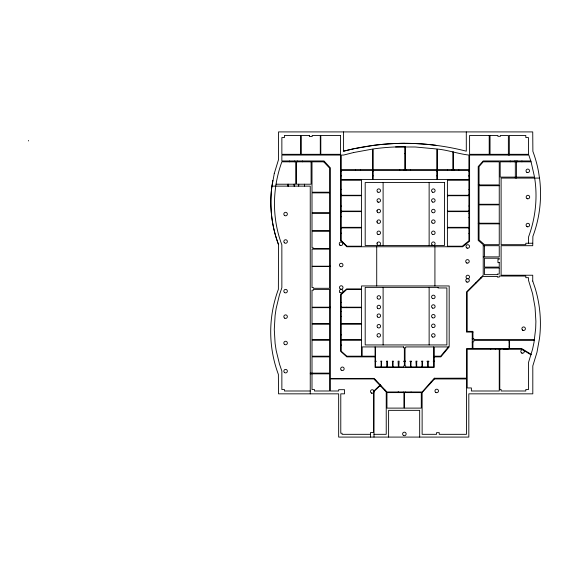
<?xml version="1.0" encoding="UTF-8"?>
<svg xmlns="http://www.w3.org/2000/svg" width="569" height="569" viewBox="0 0 569 569"><rect width="100%" height="100%" fill="white"/><g stroke="black" fill="none" stroke-linecap="round" stroke-linejoin="round"><path stroke-width="0.85" d="M374.004 437.084L374.082 391.308L380.561 385.185M376.998 211.049L377.062 210.594M272.807 180.416L271.733 187.542A121.83 121.83 0 0 0 278.376 244.243M274.301 173.367L271.712 187.692A121.787 121.787 0 0 0 276.193 237.814L278.518 244.67L278.376 289.344A121.787 121.787 0 0 0 278.376 374.395L278.518 393.84L338.655 393.84L338.655 437.084L468.82 437.084L468.82 393.84L532.804 393.84L532.804 365.945L536.98 352.303L539.547 338.057A121.787 121.787 0 0 0 535.066 287.935L532.74 281.079M28.45 140.948L28.571 140.479M274.279 173.453L278.518 159.612L278.518 131.916L532.733 131.916L532.883 151.354A121.787 121.787 0 0 1 538.615 172.279L539.689 179.434A121.787 121.787 0 0 1 532.883 236.412L532.733 245.708L501.111 245.708L501.111 275.232L532.733 275.232L532.733 281.072M377.062 243.24L377.24 242.814M434.346 378.179L422.127 391.984L386.956 391.984L374.167 378.392L330.39 378.485L330.39 167.898L323.996 160.963L281.861 160.963L281.861 155.06L340.575 155.06L340.575 240.523L346.813 246.761L462.689 246.761L469.596 241.206L469.596 155.06L528.843 155.06L531.041 161.824M380.291 384.9L373.449 391.408L373.449 432.561L370.483 432.561L370.483 437.084M375.341 380.547L375.796 380.12M379.438 384.85L379.864 384.445M380.561 386.031L380.981 385.633M384.872 390.562L385.27 390.192M343.584 131.916L343.584 151.183L353.641 148.793L374.011 145.301A243.233 243.233 0 0 1 404.851 143.331M395.54 143.53C419.332 142.613 443.237 145.237 466.296 151.183L466.296 131.916M395.54 146.973L415.285 146.994L436.864 149L436.864 169.683L405.299 169.683L405.299 146.766M448.472 195.715L447.405 195.722L468.906 195.715L468.906 211.106L447.405 211.106M505.364 349.281L521.851 349.252L531.026 354.843M434.282 378.257L466.452 378.179L466.452 348.591L472.242 348.591L472.242 332.068L466.452 332.068L466.452 292.011L483.223 275.232L483.223 244.677L478.216 240.395L478.216 166.546L483.223 160.963L530.849 160.963M404.851 153.666L405.299 153.666M508.366 154.313L490.037 154.313L490.037 135.458M509.305 154.313L528.594 154.313L528.452 137.584L525.813 137.584L525.813 135.458L509.305 135.458L509.305 155.06M515.322 161.824L500.179 161.824L500.179 177.115L515.322 177.115M516.46 161.824L531.083 161.824L534.533 177.115L516.46 177.115M404.936 169.683L373.15 169.683L373.15 148.971L373.982 148.843A230.488 230.488 0 0 1 404.851 146.759L404.851 169.683M452.86 169.683L437.312 169.683L437.312 149.064C448.023 150.038 458.322 153.9 468.906 155.06L468.906 169.683L453.386 169.683M468.906 170.892L469.596 170.892M340.575 171.198L341.286 171.198M372.638 171.198L373.15 171.198M436.864 171.198L437.312 171.198M468.906 171.198L469.596 171.198M340.575 175.864L341.286 175.864M372.638 175.864L373.15 175.864M436.864 175.864L437.312 175.864M468.906 175.864L469.596 175.864M468.906 176.027L469.596 176.027M539.49 178.083L501.111 178.083L501.111 244.677L525.813 244.677L525.813 243.248L532.733 243.248M276.057 184.214L295.724 184.214L295.724 161.824L281.861 161.824C272.231 188.353 271.826 218.311 281.854 244.834L281.861 287.743L279.464 294.813L276.157 308.455L275.112 315.404L274.279 329.415L275.112 343.427L276.157 350.376L279.464 364.018L281.861 371.088L281.861 389.523L284.422 389.523L284.422 390.995L310.247 390.995M478.216 184.932L499.248 184.932L499.248 161.824L483.223 161.824L479.048 166.596L479.048 184.932M271.946 186.134L310.247 186.134L310.247 393.84M340.575 189.342L341.286 189.342M468.906 189.697L469.596 189.697M340.575 194.235L341.286 194.235M468.906 194.399L469.596 194.399M341.286 195.274L361.528 195.274L361.528 180.259L341.286 180.259L341.286 211.106L361.528 211.106L361.528 195.715L341.286 195.715M447.405 195.274L468.906 195.274L468.906 180.259L447.405 180.259L447.405 246.206L462.298 246.206L468.906 240.851L468.906 227.906L447.405 227.906M340.575 206.056L341.286 206.056M468.906 206.021L469.596 206.021M468.906 210.324L469.596 210.324M340.575 210.509L341.286 210.509M447.405 211.618L468.906 211.618L468.906 227.337L447.405 227.337M340.575 212.258L341.286 212.258M468.906 213.268L469.596 213.268M340.575 216.732L341.286 216.732M468.906 217.714L469.596 217.714M478.216 223.226L499.248 223.226L499.248 204.861L479.048 204.861L479.048 223.226M340.575 228.674L341.286 228.674M468.906 228.795L469.596 228.795M340.575 233.183L341.286 233.183M468.906 233.546L469.596 233.546M483.223 245.708L499.248 245.708L499.248 256.882L483.223 256.882M499.248 262.65L497.953 262.65L497.953 259.251L499.248 259.251L499.248 258.226L484.496 258.226L484.496 267.103L499.248 267.103L499.248 262.515M330.39 266.207L312.004 266.207L312.004 249.144L329.543 249.144L329.543 266.207M330.39 266.555L312.004 266.555L312.004 287.587L313.476 287.587L313.476 288.291L329.543 288.291L329.543 266.555M340.575 302.338L341.286 302.338M340.575 306.847L341.286 306.847M330.39 307.196L312.004 307.196L312.004 290.176L313.476 290.176L313.476 289.386L329.543 289.386L329.543 307.196M330.39 307.673L312.004 307.673L312.004 323.697L329.543 323.697L329.543 307.673M340.575 311.428L341.286 311.428M340.575 316.392L341.286 316.392M472.242 332.253L472.939 332.253M340.575 334.864L341.286 334.864M472.242 338.747L472.939 338.747M472.242 338.882L473.913 338.882L473.913 339.579L534.433 339.579M340.575 339.387L341.286 339.387M340.575 340.49L341.286 340.49M534.312 340.397L509.582 340.397L509.582 348.591L521.73 348.591L531.162 354.352M509.106 342.033L509.582 342.033M472.242 342.232L472.939 342.232M340.575 345.07L341.286 345.07M509.106 346.798L509.582 346.798M472.242 348.228L472.939 348.228M433.67 356.905L440.847 356.87L449.176 346.926L449.176 285.951L361.528 285.951L361.528 288.917L346.649 288.917L340.575 294.486L340.575 351.244L346.813 356.87L375.071 356.87L375.071 367.41L434.211 367.41L434.211 356.87M375.071 357.055L375.554 357.055M434.211 361.102L433.187 361.151L433.67 361.664M375.071 361.13L376.081 361.151L376.081 361.664L375.554 361.664M404.346 361.151L403.784 361.151L403.784 361.664L404.346 361.664M405.043 361.151L405.498 361.151L405.043 361.664M310.247 373.136L329.543 373.136L329.543 356.87L312.004 356.87L312.004 373.136M310.247 373.833L329.543 373.833L329.543 390.995L314.451 390.995L314.451 389.523L312.004 389.523L312.004 373.833M370.483 434.325L342.069 434.325L342.069 433.237L340.781 433.237L340.781 393.84L344.544 393.84L344.544 389.687L338.655 389.687L338.655 390.995L330.39 390.995L330.39 378.947L373.819 378.947L379.864 385.298M374.004 434.325L386.23 434.325L386.23 391.984L380.12 385.569M526.887 172.364A1.764 1.764 0 0 0 529.54 170.835A1.764 1.764 0 0 0 526.887 169.306A1.764 1.764 0 0 0 526.887 172.364L527.314 172.542M527.043 198.588A1.764 1.764 0 0 0 529.696 197.059A1.764 1.764 0 0 0 527.043 195.53A1.764 1.764 0 0 0 527.043 198.588L527.47 198.766M526.958 226.597A1.764 1.764 0 0 0 529.611 225.068A1.764 1.764 0 0 0 526.958 223.539A1.764 1.764 0 0 0 526.958 226.597L527.385 226.775M377.887 202.009L378.307 202.18M466.879 247.992A1.764 1.764 0 0 0 469.525 246.462A1.764 1.764 0 0 0 466.879 244.933A1.764 1.764 0 0 0 466.879 247.992L467.305 248.169M466.587 262.899A1.764 1.764 0 0 0 469.24 261.37A1.764 1.764 0 0 0 466.587 259.841A1.764 1.764 0 0 0 466.587 262.899L467.014 263.077M466.9 278.497A1.764 1.764 0 0 0 469.553 276.968A1.764 1.764 0 0 0 466.9 275.439A1.764 1.764 0 0 0 466.9 278.497L467.327 278.675M466.665 281.918L467.092 282.096M340.141 245.282L340.561 245.452M522.747 330.226L523.174 330.397M521.673 352.986A1.764 1.764 0 0 0 524.319 351.45A1.764 1.764 0 0 0 521.673 349.921A1.764 1.764 0 0 0 521.673 352.986L522.1 353.157M371.372 393.001A1.764 1.764 0 0 0 374.018 391.472A1.764 1.764 0 0 0 371.372 389.943A1.764 1.764 0 0 0 371.372 393.001L371.799 393.179M431.167 381.771L431.601 382.148M480.499 277.964L480.897 278.362M476.061 282.395L476.459 282.786M341.286 240.538L346.955 246.206L361.528 246.206L361.528 227.906L341.286 227.906L341.286 241.242M534.675 178.083C537.726 197.756 535.486 218.162 528.594 236.818L528.48 243.248M376.998 221.654L377.062 222.109M521.937 160.963L521.937 161.824M517.598 160.963L517.598 161.824M516.46 160.963L516.46 178.083M515.322 160.963L515.322 178.083M514.39 160.963L514.39 161.824M510.187 160.963L510.187 161.824M508.366 155.06L508.366 135.458L500.386 135.458L500.386 136.318L497.868 136.318L497.868 135.458L469.596 135.458L469.596 154.313L489.212 154.313L489.212 135.458M507.932 348.591L507.932 349.274L499.788 349.281L499.788 389.523L501.111 389.523L501.111 390.995L525.813 390.995L525.813 389.523L528.516 389.523L528.509 362.489L532.563 349.231L534.014 342.36L535.678 328.42L535.891 321.407L535.052 307.388L532.563 293.576L528.487 280.254L528.487 277.679L525.813 277.679L525.813 276.043L499.248 276.043L499.248 277.082L497.384 277.082L497.384 276.562L482.704 276.562L467.199 292.011L467.199 331.364L472.939 331.364L472.939 338.882M504.696 348.591L504.696 349.281M503.942 348.591L503.942 349.281M500.073 348.591L500.073 349.281M495.357 348.591L495.357 349.281M490.713 348.591L490.713 349.281M484.496 245.708L484.496 256.882M458.742 169.683L458.742 170.344M454.24 169.683L454.24 170.344M453.386 151.944L453.386 170.344M452.86 151.838L452.86 170.344M452.049 169.683L452.049 170.344M447.547 169.683L447.547 170.344M437.312 170.344L437.312 179.548L468.906 179.548L468.906 170.344L341.286 170.344L341.286 179.548L372.638 179.548L372.638 170.344M436.864 170.344L436.864 179.548L373.15 179.548L373.15 170.344M434.922 246.761L434.922 285.951M429.133 182.549L429.133 245.467M429.133 287.373L429.133 344.942M428.173 366.92L428.173 361.664L428.82 361.664L428.82 361.151L427.106 361.151L427.106 361.664L427.732 361.664L427.732 366.92M422.447 366.92L422.447 361.664L422.923 361.151L421.551 361.151L421.97 361.664L421.97 366.92M419.673 437.084L419.673 410.349L388.606 410.349L388.606 437.084M416.707 366.92L416.707 361.664L417.105 361.151L415.932 361.151L416.288 366.92M411.088 391.984L411.088 392.603M410.989 366.92L410.989 361.664L411.494 361.664L411.494 361.151L409.979 361.151L409.979 361.664L410.534 361.664L410.534 366.92M410.576 169.683L410.576 170.344M406.074 169.683L406.074 170.344M405.64 391.984L405.64 392.603M404.21 169.683L404.21 170.344M403.257 391.984L403.257 392.603M399.708 169.683L399.708 170.344M398.777 366.92L399.146 361.151L398.065 361.151L398.385 366.92M398.62 391.984L398.62 392.603M398.101 391.984L398.101 392.603M393.015 366.92L393.015 361.664L393.442 361.151L392.247 361.151L392.653 361.664L392.653 366.92M387.247 366.92L387.247 361.664L387.674 361.151L386.479 361.151L386.906 361.664L386.906 366.92M383.108 182.549L383.108 245.467M383.108 287.373L383.108 344.942M381.45 366.92L381.45 361.664L381.849 361.151L380.697 361.151L381.123 361.664L381.123 366.92M376.721 246.761L376.721 285.951M360.49 169.683L360.49 170.344M355.426 169.683L355.426 170.344M346.813 307.196L346.813 307.673M304.536 184.214L304.536 186.134M302.452 160.963L302.452 161.824M298.711 184.214L298.711 186.134M297.445 160.963L297.445 161.824M294.657 160.963L294.657 161.824M294.479 184.214L294.479 186.134M294.088 184.214L294.088 186.134M289.593 160.963L289.593 161.824M288.27 184.214L288.27 186.134M287.9 184.214L287.9 186.134M343.584 151.183A243.738 243.738 0 0 1 435.868 145.301M448.379 346.926L440.662 356.194L434.211 356.194L434.211 346.926L448.379 346.926M434.503 378.947L422.127 392.603L422.127 434.325L436.551 434.325L436.551 432.66L439.24 432.66L439.24 434.325L466.452 434.325L466.452 378.947L434.503 378.947M346.813 289.415L341.286 294.479L341.286 307.196L361.528 307.196L361.528 289.415L346.813 289.415M353.619 152.535L343.584 155.06L341.286 155.06L341.286 169.683L372.638 169.683L372.638 149.057L353.619 152.535M300.596 135.458L284.422 135.458L284.422 137.584L281.861 137.584L281.861 154.313L300.596 154.313L300.596 135.458M309.372 135.458L301.286 135.458L301.286 154.313L320.297 154.313L320.297 135.458L312.196 135.458L312.196 136.532L309.372 136.532L309.372 135.458M340.575 135.458L320.809 135.458L320.809 154.313L340.575 154.313L340.575 135.458M311.094 161.824L296.549 161.824L296.549 184.214L311.094 184.214L311.094 161.824M323.733 161.824L312.004 161.824L312.004 192.208L329.543 192.208L329.543 168.075L323.733 161.824M444.481 182.549L365.191 182.549L365.191 245.467L444.481 245.467L444.481 182.549M499.248 185.729L479.048 185.729L479.048 204.264L499.248 204.264L499.248 185.729M329.543 192.877L312.004 192.877L312.004 212.792L329.543 212.792L329.543 192.877M361.528 211.618L341.286 211.618L341.286 227.337L361.528 227.337L361.528 211.618M329.543 213.226L312.004 213.226L312.004 230.701L329.543 230.701L329.543 213.226M499.248 223.845L479.048 223.845L479.048 239.883L484.496 244.677L499.248 244.677L499.248 223.845M329.543 231.199L312.004 231.199L312.004 247.799L313.192 247.799L313.192 248.532L329.543 248.532L329.543 231.199M499.248 267.999L484.496 267.999L484.496 274.649L497.384 274.649L497.384 274.066L499.248 274.066L499.248 267.999M438.066 287.373L365.191 287.373L365.191 344.942L446.885 344.942L446.885 287.95L438.066 287.95L438.066 287.373M361.528 307.673L341.286 307.673L341.286 323.697L361.528 323.697L361.528 307.673M329.543 324.124L312.004 324.124L312.004 339.757L329.543 339.757L329.543 324.124M361.528 324.124L341.286 324.124L341.286 339.757L361.528 339.757L361.528 324.124M329.543 340.12L312.004 340.12L312.004 356.194L329.543 356.194L329.543 340.12M361.528 340.12L341.286 340.12L341.286 351.244L346.813 356.194L361.528 356.194L361.528 340.12M509.106 340.397L473.913 340.397L473.913 341.208L472.939 341.208L472.939 348.591L509.106 348.591L509.106 340.397M375.071 346.926L362.176 346.926L362.176 356.194L375.071 356.194L375.071 346.926M403.663 346.926L375.554 346.926L375.554 366.92L403.663 366.92L403.663 365.988L404.346 365.988L404.346 347.815L403.663 347.815L403.663 346.926M433.67 346.926L405.711 346.926L405.711 347.815L405.043 347.815L405.043 365.988L405.711 365.988L405.711 366.92L433.67 366.92L433.67 346.926M499.248 349.281L467.199 349.281L467.199 387.951L471.388 387.951L471.388 390.995L499.248 390.995L499.248 349.281M404.004 392.603L386.956 392.603L386.956 408.108L404.004 408.108L404.004 392.603M421.288 392.603L404.339 392.603L404.339 408.108L421.288 408.108L421.288 392.603M432.454 234.343A1.764 1.764 0 0 0 435.107 232.813A1.764 1.764 0 0 0 432.454 231.284A1.764 1.764 0 0 0 432.454 234.343M377.517 222.899A1.764 1.764 0 0 0 380.476 222.109A1.764 1.764 0 0 0 378.307 219.947A1.764 1.764 0 0 0 377.517 222.899M377.517 212.294A1.764 1.764 0 0 0 380.476 211.504A1.764 1.764 0 0 0 378.307 209.342A1.764 1.764 0 0 0 377.517 212.294M377.517 201.725A1.764 1.764 0 0 0 380.476 200.935A1.764 1.764 0 0 0 378.307 198.773A1.764 1.764 0 0 0 377.517 201.725M377.887 234.343A1.764 1.764 0 0 0 380.533 232.813A1.764 1.764 0 0 0 377.887 231.284A1.764 1.764 0 0 0 377.887 234.343M377.887 192.158A1.764 1.764 0 0 0 380.533 190.629A1.764 1.764 0 0 0 377.887 189.1A1.764 1.764 0 0 0 377.887 192.158M432.454 192.158A1.764 1.764 0 0 0 435.107 190.629A1.764 1.764 0 0 0 432.454 189.1A1.764 1.764 0 0 0 432.454 192.158M432.454 202.009A1.764 1.764 0 0 0 435.107 200.473A1.764 1.764 0 0 0 432.454 198.944A1.764 1.764 0 0 0 432.454 202.009M432.091 222.899A1.764 1.764 0 0 0 435.05 222.109A1.764 1.764 0 0 0 432.881 219.947A1.764 1.764 0 0 0 432.091 222.899M432.454 212.578A1.764 1.764 0 0 0 435.107 211.049A1.764 1.764 0 0 0 432.454 209.52A1.764 1.764 0 0 0 432.454 212.578M377.887 245.232A1.764 1.764 0 0 0 380.533 243.696A1.764 1.764 0 0 0 377.887 242.166A1.764 1.764 0 0 0 377.887 245.232M432.091 244.947A1.764 1.764 0 0 0 435.05 244.158A1.764 1.764 0 0 0 432.881 241.989A1.764 1.764 0 0 0 432.091 244.947M341.151 370.042A1.764 1.764 0 0 0 344.103 369.253A1.764 1.764 0 0 0 341.941 367.09A1.764 1.764 0 0 0 341.151 370.042M339.942 292.43A1.764 1.764 0 0 0 342.894 291.641A1.764 1.764 0 0 0 340.731 289.479A1.764 1.764 0 0 0 339.942 292.43M340.354 289.045A1.764 1.764 0 0 0 343.007 287.516A1.764 1.764 0 0 0 340.354 285.987A1.764 1.764 0 0 0 340.354 289.045M340.326 266.569A1.764 1.764 0 0 0 342.979 265.04A1.764 1.764 0 0 0 340.326 263.511A1.764 1.764 0 0 0 340.326 266.569M339.771 244.997A1.764 1.764 0 0 0 342.73 244.208A1.764 1.764 0 0 0 340.561 242.045A1.764 1.764 0 0 0 339.771 244.997M466.296 281.641A1.764 1.764 0 0 0 469.254 280.851A1.764 1.764 0 0 0 467.092 278.682A1.764 1.764 0 0 0 466.296 281.641M435.84 392.482A1.764 1.764 0 0 0 438.486 390.953A1.764 1.764 0 0 0 435.84 389.424A1.764 1.764 0 0 0 435.84 392.482M403.499 435.456A1.764 1.764 0 0 0 406.152 433.919A1.764 1.764 0 0 0 403.499 432.39A1.764 1.764 0 0 0 403.499 435.456M522.385 329.942A1.764 1.764 0 0 0 525.343 329.152A1.764 1.764 0 0 0 523.174 326.99A1.764 1.764 0 0 0 522.385 329.942M284.706 344.551A1.764 1.764 0 0 0 287.359 343.022A1.764 1.764 0 0 0 284.706 341.492A1.764 1.764 0 0 0 284.706 344.551M284.706 318.171A1.764 1.764 0 0 0 287.359 316.641A1.764 1.764 0 0 0 284.706 315.105A1.764 1.764 0 0 0 284.706 318.171M284.344 372.411A1.764 1.764 0 0 0 287.302 371.621A1.764 1.764 0 0 0 285.133 369.459A1.764 1.764 0 0 0 284.344 372.411M284.706 292.672A1.764 1.764 0 0 0 287.359 291.143A1.764 1.764 0 0 0 284.706 289.614A1.764 1.764 0 0 0 284.706 292.672M284.706 215.594A1.764 1.764 0 0 0 287.359 214.065A1.764 1.764 0 0 0 284.706 212.536A1.764 1.764 0 0 0 284.706 215.594M284.344 242.764A1.764 1.764 0 0 0 287.302 241.974A1.764 1.764 0 0 0 285.133 239.805A1.764 1.764 0 0 0 284.344 242.764M377.517 336.599A1.764 1.764 0 0 0 380.476 335.81A1.764 1.764 0 0 0 378.307 333.64A1.764 1.764 0 0 0 377.517 336.599M377.581 327.459A1.764 1.764 0 0 0 380.533 326.67A1.764 1.764 0 0 0 378.371 324.508A1.764 1.764 0 0 0 377.581 327.459M377.581 316.954A1.764 1.764 0 0 0 380.533 316.158A1.764 1.764 0 0 0 378.371 313.996A1.764 1.764 0 0 0 377.581 316.954M377.581 308.27A1.764 1.764 0 0 0 380.533 307.48A1.764 1.764 0 0 0 378.371 305.318A1.764 1.764 0 0 0 377.581 308.27M377.581 298.675A1.764 1.764 0 0 0 380.533 297.886A1.764 1.764 0 0 0 378.371 295.724A1.764 1.764 0 0 0 377.581 298.675M432.454 336.976A1.764 1.764 0 0 0 435.107 335.447A1.764 1.764 0 0 0 432.454 333.918A1.764 1.764 0 0 0 432.454 336.976M432.454 327.331A1.764 1.764 0 0 0 435.107 325.802A1.764 1.764 0 0 0 432.454 324.273A1.764 1.764 0 0 0 432.454 327.331M432.454 317.765A1.764 1.764 0 0 0 435.107 316.236A1.764 1.764 0 0 0 432.454 314.707A1.764 1.764 0 0 0 432.454 317.765M432.454 308.042A1.764 1.764 0 0 0 435.107 306.513A1.764 1.764 0 0 0 432.454 304.984A1.764 1.764 0 0 0 432.454 308.042M432.454 298.448A1.764 1.764 0 0 0 435.107 296.918A1.764 1.764 0 0 0 432.454 295.389A1.764 1.764 0 0 0 432.454 298.448"/></g></svg>
